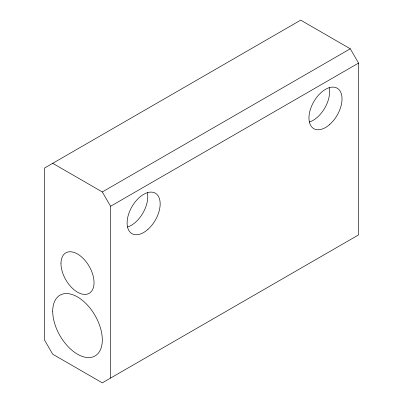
<?xml version="1.0" encoding="UTF-8"?>
<svg xmlns="http://www.w3.org/2000/svg" width="403" height="403" viewBox="0 0 403 403"><rect width="100%" height="100%" fill="white"/><g stroke="black" fill="none" stroke-linecap="round" stroke-linejoin="round"><path stroke-width="0.6" d="M52.712 163.321L102.307 191.954L350.288 48.783L358.554 63.1L358.554 234.909L102.307 382.85L52.712 354.217L44.446 339.9L44.446 168.091L300.693 20.15L350.288 48.783M110.573 378.079L110.573 206.271L358.554 63.1M102.307 191.954L110.573 206.271M329.191 87.647A23.379 13.501 -60 0 1 309.333 122.038M147.337 192.639A23.379 13.501 -60 0 1 127.479 227.03M52.712 311.262A35.071 20.246 60 0 0 89.909 357.537A35.071 20.246 60 0 0 89.909 307.942A35.071 20.246 60 0 0 52.712 311.262M60.979 263.542A23.379 13.501 60 0 0 85.774 294.392A23.379 13.501 60 0 0 85.774 261.325A23.379 13.501 60 0 0 60.979 263.542M329.77 124.406A23.379 13.501 -60 0 0 337.18 88.192A23.379 13.501 -60 0 0 309.519 112.719A23.379 13.501 -60 0 0 329.77 124.406M147.916 229.398A23.379 13.501 -60 0 0 155.326 193.183A23.379 13.501 -60 0 0 127.67 217.711A23.379 13.501 -60 0 0 147.916 229.398"/></g></svg>
